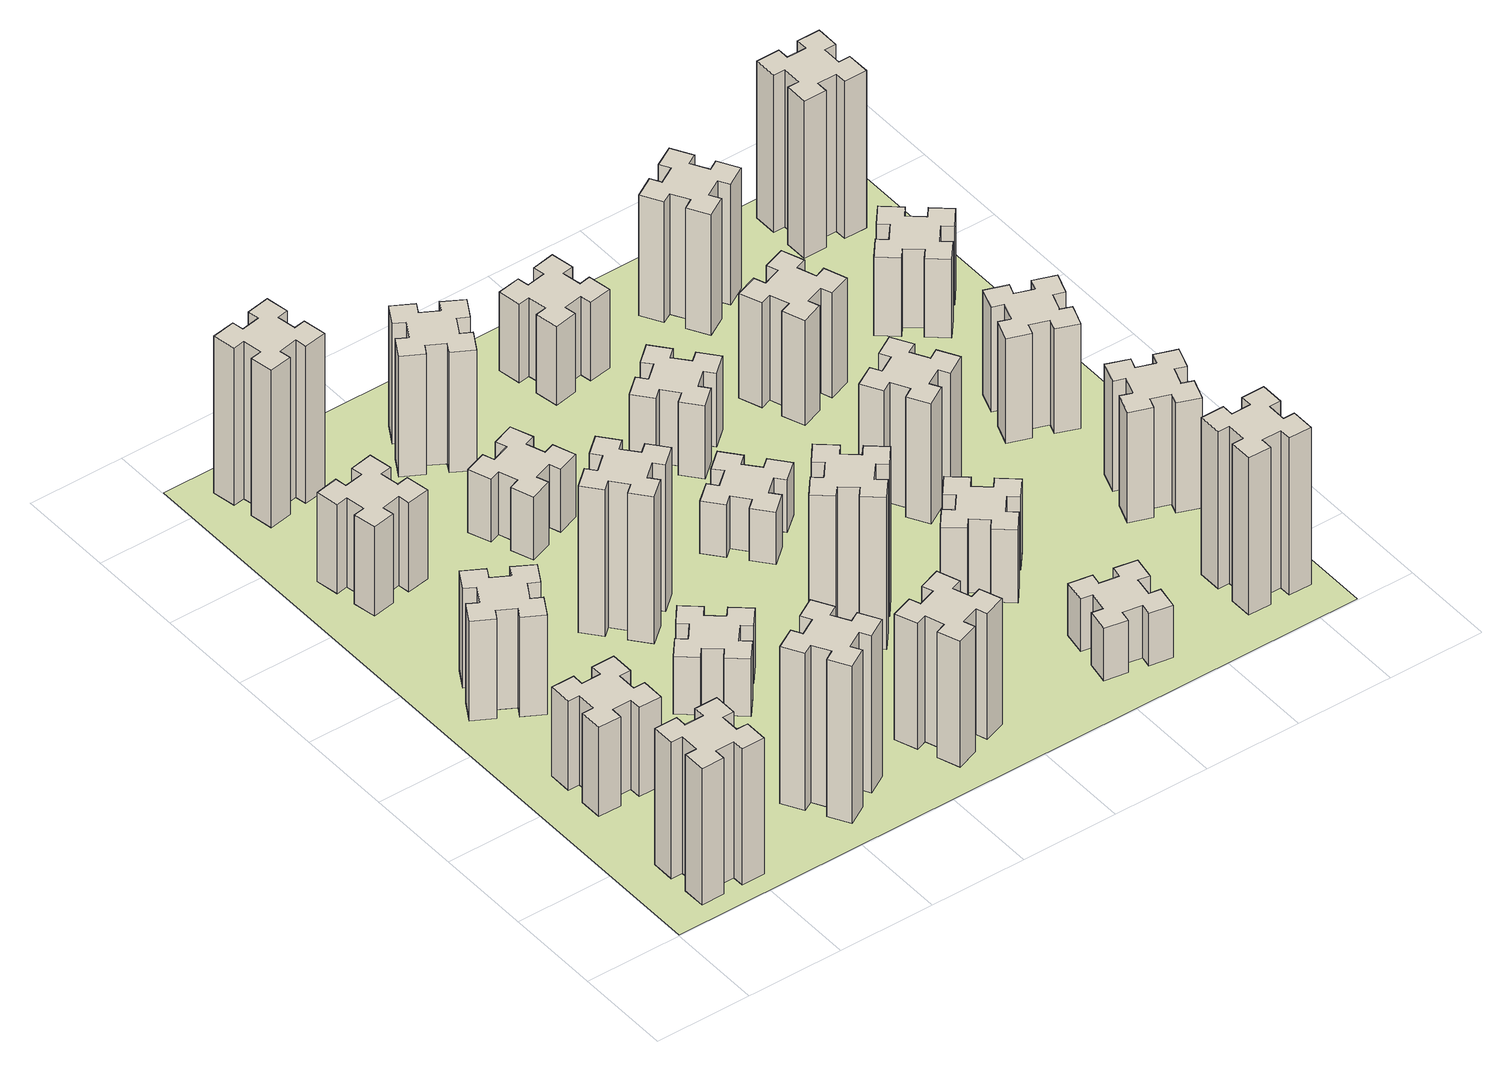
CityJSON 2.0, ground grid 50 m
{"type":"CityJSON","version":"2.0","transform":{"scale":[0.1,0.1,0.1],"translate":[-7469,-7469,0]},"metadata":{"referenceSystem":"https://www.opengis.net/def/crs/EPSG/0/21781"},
"CityObjects":{
"building1":{"type":"Building","attributes":{"class":"1000","function":"1000","usage":"1000","yearOfConstruction":2016,"roofType":"1000","measuredHeight":78,"storeysAboveGround":30,"storeysBelowGround":0},"geometry":[{"type":"Solid","lod":"1","boundaries":[[[[0,1,2,3,4,5,6,7,8,9,10,11,12,13,14,15,16,17,18,19]],[[17,16,20,21]],[[16,15,22,20]],[[15,14,23,22]],[[14,13,24,23]],[[13,12,25,24]],[[12,11,26,25]],[[11,10,27,26]],[[10,9,28,27]],[[9,8,29,28]],[[8,7,30,29]],[[7,6,31,30]],[[6,5,32,31]],[[5,4,33,32]],[[4,3,34,33]],[[3,2,35,34]],[[2,1,36,35]],[[1,0,37,36]],[[0,19,38,37]],[[19,18,39,38]],[[18,17,21,39]],[[24,25,26,27,28,29,30,31,32,33,34,35,36,37,38,39,21,20,22,23]]]]}]},
"building2":{"type":"Building","attributes":{"class":"1000","function":"1000","usage":"1000","yearOfConstruction":2016,"roofType":"1000","measuredHeight":51,"storeysAboveGround":30,"storeysBelowGround":0},"geometry":[{"type":"Solid","lod":"1","boundaries":[[[[40,41,42,43,44,45,46,47,48,49,50,51,52,53,54,55,56,57,58,59]],[[57,56,60,61]],[[56,55,62,60]],[[55,54,63,62]],[[54,53,64,63]],[[53,52,65,64]],[[52,51,66,65]],[[51,50,67,66]],[[50,49,68,67]],[[49,48,69,68]],[[48,47,70,69]],[[47,46,71,70]],[[46,45,72,71]],[[45,44,73,72]],[[44,43,74,73]],[[43,42,75,74]],[[42,41,76,75]],[[41,40,77,76]],[[40,59,78,77]],[[59,58,79,78]],[[58,57,61,79]],[[64,65,66,67,68,69,70,71,72,73,74,75,76,77,78,79,61,60,62,63]]]]}]},
"building3":{"type":"Building","attributes":{"class":"1000","function":"1000","usage":"1000","yearOfConstruction":2016,"roofType":"1000","measuredHeight":57,"storeysAboveGround":30,"storeysBelowGround":0},"geometry":[{"type":"Solid","lod":"1","boundaries":[[[[80,81,82,83,84,85,86,87,88,89,90,91,92,93,94,95,96,97,98,99]],[[97,96,100,101]],[[96,95,102,100]],[[95,94,103,102]],[[94,93,104,103]],[[93,92,105,104]],[[92,91,106,105]],[[91,90,107,106]],[[90,89,108,107]],[[89,88,109,108]],[[88,87,110,109]],[[87,86,111,110]],[[86,85,112,111]],[[85,84,113,112]],[[84,83,114,113]],[[83,82,115,114]],[[82,81,116,115]],[[81,80,117,116]],[[80,99,118,117]],[[99,98,119,118]],[[98,97,101,119]],[[104,105,106,107,108,109,110,111,112,113,114,115,116,117,118,119,101,100,102,103]]]]}]},
"building4":{"type":"Building","attributes":{"class":"1000","function":"1000","usage":"1000","yearOfConstruction":2016,"roofType":"1000","measuredHeight":51,"storeysAboveGround":30,"storeysBelowGround":0},"geometry":[{"type":"Solid","lod":"1","boundaries":[[[[120,121,122,123,124,125,126,127,128,129,130,131,132,133,134,135,136,137,138,139]],[[137,136,140,141]],[[136,135,142,140]],[[135,134,143,142]],[[134,133,144,143]],[[133,132,145,144]],[[132,131,146,145]],[[131,130,147,146]],[[130,129,148,147]],[[129,128,149,148]],[[128,127,150,149]],[[127,126,151,150]],[[126,125,152,151]],[[125,124,153,152]],[[124,123,154,153]],[[123,122,155,154]],[[122,121,156,155]],[[121,120,157,156]],[[120,139,158,157]],[[139,138,159,158]],[[138,137,141,159]],[[144,145,146,147,148,149,150,151,152,153,154,155,156,157,158,159,141,140,142,143]]]]}]},
"building5":{"type":"Building","attributes":{"class":"1000","function":"1000","usage":"1000","yearOfConstruction":2016,"roofType":"1000","measuredHeight":90,"storeysAboveGround":30,"storeysBelowGround":0},"geometry":[{"type":"Solid","lod":"1","boundaries":[[[[160,161,162,163,164,165,166,167,168,169,170,171,172,173,174,175,176,177,178,179]],[[177,176,180,181]],[[176,175,182,180]],[[175,174,183,182]],[[174,173,184,183]],[[173,172,185,184]],[[172,171,186,185]],[[171,170,187,186]],[[170,169,188,187]],[[169,168,189,188]],[[168,167,190,189]],[[167,166,191,190]],[[166,165,192,191]],[[165,164,193,192]],[[164,163,194,193]],[[163,162,195,194]],[[162,161,196,195]],[[161,160,197,196]],[[160,179,198,197]],[[179,178,199,198]],[[178,177,181,199]],[[184,185,186,187,188,189,190,191,192,193,194,195,196,197,198,199,181,180,182,183]]]]}]},
"building6":{"type":"Building","attributes":{"class":"1000","function":"1000","usage":"1000","yearOfConstruction":2016,"roofType":"1000","measuredHeight":90,"storeysAboveGround":30,"storeysBelowGround":0},"geometry":[{"type":"Solid","lod":"1","boundaries":[[[[200,201,202,203,204,205,206,207,208,209,210,211,212,213,214,215,216,217,218,219]],[[217,216,220,221]],[[216,215,222,220]],[[215,214,223,222]],[[214,213,224,223]],[[213,212,225,224]],[[212,211,226,225]],[[211,210,227,226]],[[210,209,228,227]],[[209,208,229,228]],[[208,207,230,229]],[[207,206,231,230]],[[206,205,232,231]],[[205,204,233,232]],[[204,203,234,233]],[[203,202,235,234]],[[202,201,236,235]],[[201,200,237,236]],[[200,219,238,237]],[[219,218,239,238]],[[218,217,221,239]],[[224,225,226,227,228,229,230,231,232,233,234,235,236,237,238,239,221,220,222,223]]]]}]},
"building7":{"type":"Building","attributes":{"class":"1000","function":"1000","usage":"1000","yearOfConstruction":2016,"roofType":"1000","measuredHeight":33,"storeysAboveGround":30,"storeysBelowGround":0},"geometry":[{"type":"Solid","lod":"1","boundaries":[[[[240,241,242,243,244,245,246,247,248,249,250,251,252,253,254,255,256,257,258,259]],[[257,256,260,261]],[[256,255,262,260]],[[255,254,263,262]],[[254,253,264,263]],[[253,252,265,264]],[[252,251,266,265]],[[251,250,267,266]],[[250,249,268,267]],[[249,248,269,268]],[[248,247,270,269]],[[247,246,271,270]],[[246,245,272,271]],[[245,244,273,272]],[[244,243,274,273]],[[243,242,275,274]],[[242,241,276,275]],[[241,240,277,276]],[[240,259,278,277]],[[259,258,279,278]],[[258,257,261,279]],[[264,265,266,267,268,269,270,271,272,273,274,275,276,277,278,279,261,260,262,263]]]]}]},
"building8":{"type":"Building","attributes":{"class":"1000","function":"1000","usage":"1000","yearOfConstruction":2016,"roofType":"1000","measuredHeight":84,"storeysAboveGround":30,"storeysBelowGround":0},"geometry":[{"type":"Solid","lod":"1","boundaries":[[[[280,281,282,283,284,285,286,287,288,289,290,291,292,293,294,295,296,297,298,299]],[[297,296,300,301]],[[296,295,302,300]],[[295,294,303,302]],[[294,293,304,303]],[[293,292,305,304]],[[292,291,306,305]],[[291,290,307,306]],[[290,289,308,307]],[[289,288,309,308]],[[288,287,310,309]],[[287,286,311,310]],[[286,285,312,311]],[[285,284,313,312]],[[284,283,314,313]],[[283,282,315,314]],[[282,281,316,315]],[[281,280,317,316]],[[280,299,318,317]],[[299,298,319,318]],[[298,297,301,319]],[[304,305,306,307,308,309,310,311,312,313,314,315,316,317,318,319,301,300,302,303]]]]}]},
"building9":{"type":"Building","attributes":{"class":"1000","function":"1000","usage":"1000","yearOfConstruction":2016,"roofType":"1000","measuredHeight":72,"storeysAboveGround":30,"storeysBelowGround":0},"geometry":[{"type":"Solid","lod":"1","boundaries":[[[[320,321,322,323,324,325,326,327,328,329,330,331,332,333,334,335,336,337,338,339]],[[337,336,340,341]],[[336,335,342,340]],[[335,334,343,342]],[[334,333,344,343]],[[333,332,345,344]],[[332,331,346,345]],[[331,330,347,346]],[[330,329,348,347]],[[329,328,349,348]],[[328,327,350,349]],[[327,326,351,350]],[[326,325,352,351]],[[325,324,353,352]],[[324,323,354,353]],[[323,322,355,354]],[[322,321,356,355]],[[321,320,357,356]],[[320,339,358,357]],[[339,338,359,358]],[[338,337,341,359]],[[344,345,346,347,348,349,350,351,352,353,354,355,356,357,358,359,341,340,342,343]]]]}]},
"building10":{"type":"Building","attributes":{"class":"1000","function":"1000","usage":"1000","yearOfConstruction":2016,"roofType":"1000","measuredHeight":36,"storeysAboveGround":30,"storeysBelowGround":0},"geometry":[{"type":"Solid","lod":"1","boundaries":[[[[360,361,362,363,364,365,366,367,368,369,370,371,372,373,374,375,376,377,378,379]],[[377,376,380,381]],[[376,375,382,380]],[[375,374,383,382]],[[374,373,384,383]],[[373,372,385,384]],[[372,371,386,385]],[[371,370,387,386]],[[370,369,388,387]],[[369,368,389,388]],[[368,367,390,389]],[[367,366,391,390]],[[366,365,392,391]],[[365,364,393,392]],[[364,363,394,393]],[[363,362,395,394]],[[362,361,396,395]],[[361,360,397,396]],[[360,379,398,397]],[[379,378,399,398]],[[378,377,381,399]],[[384,385,386,387,388,389,390,391,392,393,394,395,396,397,398,399,381,380,382,383]]]]}]},
"building11":{"type":"Building","attributes":{"class":"1000","function":"1000","usage":"1000","yearOfConstruction":2016,"roofType":"1000","measuredHeight":69,"storeysAboveGround":30,"storeysBelowGround":0},"geometry":[{"type":"Solid","lod":"1","boundaries":[[[[400,401,402,403,404,405,406,407,408,409,410,411,412,413,414,415,416,417,418,419]],[[417,416,420,421]],[[416,415,422,420]],[[415,414,423,422]],[[414,413,424,423]],[[413,412,425,424]],[[412,411,426,425]],[[411,410,427,426]],[[410,409,428,427]],[[409,408,429,428]],[[408,407,430,429]],[[407,406,431,430]],[[406,405,432,431]],[[405,404,433,432]],[[404,403,434,433]],[[403,402,435,434]],[[402,401,436,435]],[[401,400,437,436]],[[400,419,438,437]],[[419,418,439,438]],[[418,417,421,439]],[[424,425,426,427,428,429,430,431,432,433,434,435,436,437,438,439,421,420,422,423]]]]}]},
"building12":{"type":"Building","attributes":{"class":"1000","function":"1000","usage":"1000","yearOfConstruction":2016,"roofType":"1000","measuredHeight":87,"storeysAboveGround":30,"storeysBelowGround":0},"geometry":[{"type":"Solid","lod":"1","boundaries":[[[[440,441,442,443,444,445,446,447,448,449,450,451,452,453,454,455,456,457,458,459]],[[457,456,460,461]],[[456,455,462,460]],[[455,454,463,462]],[[454,453,464,463]],[[453,452,465,464]],[[452,451,466,465]],[[451,450,467,466]],[[450,449,468,467]],[[449,448,469,468]],[[448,447,470,469]],[[447,446,471,470]],[[446,445,472,471]],[[445,444,473,472]],[[444,443,474,473]],[[443,442,475,474]],[[442,441,476,475]],[[441,440,477,476]],[[440,459,478,477]],[[459,458,479,478]],[[458,457,461,479]],[[464,465,466,467,468,469,470,471,472,473,474,475,476,477,478,479,461,460,462,463]]]]}]},
"building13":{"type":"Building","attributes":{"class":"1000","function":"1000","usage":"1000","yearOfConstruction":2016,"roofType":"1000","measuredHeight":30,"storeysAboveGround":30,"storeysBelowGround":0},"geometry":[{"type":"Solid","lod":"1","boundaries":[[[[480,481,482,483,484,485,486,487,488,489,490,491,492,493,494,495,496,497,498,499]],[[497,496,500,501]],[[496,495,502,500]],[[495,494,503,502]],[[494,493,504,503]],[[493,492,505,504]],[[492,491,506,505]],[[491,490,507,506]],[[490,489,508,507]],[[489,488,509,508]],[[488,487,510,509]],[[487,486,511,510]],[[486,485,512,511]],[[485,484,513,512]],[[484,483,514,513]],[[483,482,515,514]],[[482,481,516,515]],[[481,480,517,516]],[[480,499,518,517]],[[499,498,519,518]],[[498,497,501,519]],[[504,505,506,507,508,509,510,511,512,513,514,515,516,517,518,519,501,500,502,503]]]]}]},
"building14":{"type":"Building","attributes":{"class":"1000","function":"1000","usage":"1000","yearOfConstruction":2016,"roofType":"1000","measuredHeight":42,"storeysAboveGround":30,"storeysBelowGround":0},"geometry":[{"type":"Solid","lod":"1","boundaries":[[[[520,521,522,523,524,525,526,527,528,529,530,531,532,533,534,535,536,537,538,539]],[[537,536,540,541]],[[536,535,542,540]],[[535,534,543,542]],[[534,533,544,543]],[[533,532,545,544]],[[532,531,546,545]],[[531,530,547,546]],[[530,529,548,547]],[[529,528,549,548]],[[528,527,550,549]],[[527,526,551,550]],[[526,525,552,551]],[[525,524,553,552]],[[524,523,554,553]],[[523,522,555,554]],[[522,521,556,555]],[[521,520,557,556]],[[520,539,558,557]],[[539,538,559,558]],[[538,537,541,559]],[[544,545,546,547,548,549,550,551,552,553,554,555,556,557,558,559,541,540,542,543]]]]}]},
"building15":{"type":"Building","attributes":{"class":"1000","function":"1000","usage":"1000","yearOfConstruction":2016,"roofType":"1000","measuredHeight":30,"storeysAboveGround":30,"storeysBelowGround":0},"geometry":[{"type":"Solid","lod":"1","boundaries":[[[[560,561,562,563,564,565,566,567,568,569,570,571,572,573,574,575,576,577,578,579]],[[577,576,580,581]],[[576,575,582,580]],[[575,574,583,582]],[[574,573,584,583]],[[573,572,585,584]],[[572,571,586,585]],[[571,570,587,586]],[[570,569,588,587]],[[569,568,589,588]],[[568,567,590,589]],[[567,566,591,590]],[[566,565,592,591]],[[565,564,593,592]],[[564,563,594,593]],[[563,562,595,594]],[[562,561,596,595]],[[561,560,597,596]],[[560,579,598,597]],[[579,578,599,598]],[[578,577,581,599]],[[584,585,586,587,588,589,590,591,592,593,594,595,596,597,598,599,581,580,582,583]]]]}]},
"building16":{"type":"Building","attributes":{"class":"1000","function":"1000","usage":"1000","yearOfConstruction":2016,"roofType":"1000","measuredHeight":42,"storeysAboveGround":30,"storeysBelowGround":0},"geometry":[{"type":"Solid","lod":"1","boundaries":[[[[600,601,602,603,604,605,606,607,608,609,610,611,612,613,614,615,616,617,618,619]],[[617,616,620,621]],[[616,615,622,620]],[[615,614,623,622]],[[614,613,624,623]],[[613,612,625,624]],[[612,611,626,625]],[[611,610,627,626]],[[610,609,628,627]],[[609,608,629,628]],[[608,607,630,629]],[[607,606,631,630]],[[606,605,632,631]],[[605,604,633,632]],[[604,603,634,633]],[[603,602,635,634]],[[602,601,636,635]],[[601,600,637,636]],[[600,619,638,637]],[[619,618,639,638]],[[618,617,621,639]],[[624,625,626,627,628,629,630,631,632,633,634,635,636,637,638,639,621,620,622,623]]]]}]},
"building17":{"type":"Building","attributes":{"class":"1000","function":"1000","usage":"1000","yearOfConstruction":2016,"roofType":"1000","measuredHeight":45,"storeysAboveGround":30,"storeysBelowGround":0},"geometry":[{"type":"Solid","lod":"1","boundaries":[[[[640,641,642,643,644,645,646,647,648,649,650,651,652,653,654,655,656,657,658,659]],[[657,656,660,661]],[[656,655,662,660]],[[655,654,663,662]],[[654,653,664,663]],[[653,652,665,664]],[[652,651,666,665]],[[651,650,667,666]],[[650,649,668,667]],[[649,648,669,668]],[[648,647,670,669]],[[647,646,671,670]],[[646,645,672,671]],[[645,644,673,672]],[[644,643,674,673]],[[643,642,675,674]],[[642,641,676,675]],[[641,640,677,676]],[[640,659,678,677]],[[659,658,679,678]],[[658,657,661,679]],[[664,665,666,667,668,669,670,671,672,673,674,675,676,677,678,679,661,660,662,663]]]]}]},
"building18":{"type":"Building","attributes":{"class":"1000","function":"1000","usage":"1000","yearOfConstruction":2016,"roofType":"1000","measuredHeight":69,"storeysAboveGround":30,"storeysBelowGround":0},"geometry":[{"type":"Solid","lod":"1","boundaries":[[[[680,681,682,683,684,685,686,687,688,689,690,691,692,693,694,695,696,697,698,699]],[[697,696,700,701]],[[696,695,702,700]],[[695,694,703,702]],[[694,693,704,703]],[[693,692,705,704]],[[692,691,706,705]],[[691,690,707,706]],[[690,689,708,707]],[[689,688,709,708]],[[688,687,710,709]],[[687,686,711,710]],[[686,685,712,711]],[[685,684,713,712]],[[684,683,714,713]],[[683,682,715,714]],[[682,681,716,715]],[[681,680,717,716]],[[680,699,718,717]],[[699,698,719,718]],[[698,697,701,719]],[[704,705,706,707,708,709,710,711,712,713,714,715,716,717,718,719,701,700,702,703]]]]}]},
"building19":{"type":"Building","attributes":{"class":"1000","function":"1000","usage":"1000","yearOfConstruction":2016,"roofType":"1000","measuredHeight":60,"storeysAboveGround":30,"storeysBelowGround":0},"geometry":[{"type":"Solid","lod":"1","boundaries":[[[[720,721,722,723,724,725,726,727,728,729,730,731,732,733,734,735,736,737,738,739]],[[737,736,740,741]],[[736,735,742,740]],[[735,734,743,742]],[[734,733,744,743]],[[733,732,745,744]],[[732,731,746,745]],[[731,730,747,746]],[[730,729,748,747]],[[729,728,749,748]],[[728,727,750,749]],[[727,726,751,750]],[[726,725,752,751]],[[725,724,753,752]],[[724,723,754,753]],[[723,722,755,754]],[[722,721,756,755]],[[721,720,757,756]],[[720,739,758,757]],[[739,738,759,758]],[[738,737,741,759]],[[744,745,746,747,748,749,750,751,752,753,754,755,756,757,758,759,741,740,742,743]]]]}]},
"building20":{"type":"Building","attributes":{"class":"1000","function":"1000","usage":"1000","yearOfConstruction":2016,"roofType":"1000","measuredHeight":90,"storeysAboveGround":30,"storeysBelowGround":0},"geometry":[{"type":"Solid","lod":"1","boundaries":[[[[760,761,762,763,764,765,766,767,768,769,770,771,772,773,774,775,776,777,778,779]],[[777,776,780,781]],[[776,775,782,780]],[[775,774,783,782]],[[774,773,784,783]],[[773,772,785,784]],[[772,771,786,785]],[[771,770,787,786]],[[770,769,788,787]],[[769,768,789,788]],[[768,767,790,789]],[[767,766,791,790]],[[766,765,792,791]],[[765,764,793,792]],[[764,763,794,793]],[[763,762,795,794]],[[762,761,796,795]],[[761,760,797,796]],[[760,779,798,797]],[[779,778,799,798]],[[778,777,781,799]],[[784,785,786,787,788,789,790,791,792,793,794,795,796,797,798,799,781,780,782,783]]]]}]},
"building21":{"type":"Building","attributes":{"class":"1000","function":"1000","usage":"1000","yearOfConstruction":2016,"roofType":"1000","measuredHeight":69,"storeysAboveGround":30,"storeysBelowGround":0},"geometry":[{"type":"Solid","lod":"1","boundaries":[[[[800,801,802,803,804,805,806,807,808,809,810,811,812,813,814,815,816,817,818,819]],[[817,816,820,821]],[[816,815,822,820]],[[815,814,823,822]],[[814,813,824,823]],[[813,812,825,824]],[[812,811,826,825]],[[811,810,827,826]],[[810,809,828,827]],[[809,808,829,828]],[[808,807,830,829]],[[807,806,831,830]],[[806,805,832,831]],[[805,804,833,832]],[[804,803,834,833]],[[803,802,835,834]],[[802,801,836,835]],[[801,800,837,836]],[[800,819,838,837]],[[819,818,839,838]],[[818,817,821,839]],[[824,825,826,827,828,829,830,831,832,833,834,835,836,837,838,839,821,820,822,823]]]]}]},
"building22":{"type":"Building","attributes":{"class":"1000","function":"1000","usage":"1000","yearOfConstruction":2016,"roofType":"1000","measuredHeight":63,"storeysAboveGround":30,"storeysBelowGround":0},"geometry":[{"type":"Solid","lod":"1","boundaries":[[[[840,841,842,843,844,845,846,847,848,849,850,851,852,853,854,855,856,857,858,859]],[[857,856,860,861]],[[856,855,862,860]],[[855,854,863,862]],[[854,853,864,863]],[[853,852,865,864]],[[852,851,866,865]],[[851,850,867,866]],[[850,849,868,867]],[[849,848,869,868]],[[848,847,870,869]],[[847,846,871,870]],[[846,845,872,871]],[[845,844,873,872]],[[844,843,874,873]],[[843,842,875,874]],[[842,841,876,875]],[[841,840,877,876]],[[840,859,878,877]],[[859,858,879,878]],[[858,857,861,879]],[[864,865,866,867,868,869,870,871,872,873,874,875,876,877,878,879,861,860,862,863]]]]}]},
"building23":{"type":"Building","attributes":{"class":"1000","function":"1000","usage":"1000","yearOfConstruction":2016,"roofType":"1000","measuredHeight":60,"storeysAboveGround":30,"storeysBelowGround":0},"geometry":[{"type":"Solid","lod":"1","boundaries":[[[[880,881,882,883,884,885,886,887,888,889,890,891,892,893,894,895,896,897,898,899]],[[897,896,900,901]],[[896,895,902,900]],[[895,894,903,902]],[[894,893,904,903]],[[893,892,905,904]],[[892,891,906,905]],[[891,890,907,906]],[[890,889,908,907]],[[889,888,909,908]],[[888,887,910,909]],[[887,886,911,910]],[[886,885,912,911]],[[885,884,913,912]],[[884,883,914,913]],[[883,882,915,914]],[[882,881,916,915]],[[881,880,917,916]],[[880,899,918,917]],[[899,898,919,918]],[[898,897,901,919]],[[904,905,906,907,908,909,910,911,912,913,914,915,916,917,918,919,901,900,902,903]]]]}]},
"building24":{"type":"Building","attributes":{"class":"1000","function":"1000","usage":"1000","yearOfConstruction":2016,"roofType":"1000","measuredHeight":45,"storeysAboveGround":30,"storeysBelowGround":0},"geometry":[{"type":"Solid","lod":"1","boundaries":[[[[920,921,922,923,924,925,926,927,928,929,930,931,932,933,934,935,936,937,938,939]],[[937,936,940,941]],[[936,935,942,940]],[[935,934,943,942]],[[934,933,944,943]],[[933,932,945,944]],[[932,931,946,945]],[[931,930,947,946]],[[930,929,948,947]],[[929,928,949,948]],[[928,927,950,949]],[[927,926,951,950]],[[926,925,952,951]],[[925,924,953,952]],[[924,923,954,953]],[[923,922,955,954]],[[922,921,956,955]],[[921,920,957,956]],[[920,939,958,957]],[[939,938,959,958]],[[938,937,941,959]],[[944,945,946,947,948,949,950,951,952,953,954,955,956,957,958,959,941,940,942,943]]]]}]},
"building25":{"type":"Building","attributes":{"class":"1000","function":"1000","usage":"1000","yearOfConstruction":2016,"roofType":"1000","measuredHeight":90,"storeysAboveGround":30,"storeysBelowGround":0},"geometry":[{"type":"Solid","lod":"1","boundaries":[[[[960,961,962,963,964,965,966,967,968,969,970,971,972,973,974,975,976,977,978,979]],[[977,976,980,981]],[[976,975,982,980]],[[975,974,983,982]],[[974,973,984,983]],[[973,972,985,984]],[[972,971,986,985]],[[971,970,987,986]],[[970,969,988,987]],[[969,968,989,988]],[[968,967,990,989]],[[967,966,991,990]],[[966,965,992,991]],[[965,964,993,992]],[[964,963,994,993]],[[963,962,995,994]],[[962,961,996,995]],[[961,960,997,996]],[[960,979,998,997]],[[979,978,999,998]],[[978,977,981,999]],[[984,985,986,987,988,989,990,991,992,993,994,995,996,997,998,999,981,980,982,983]]]]}]},
"landuse1":{"type":"LandUse","attributes":{"name":"plot1","function":"1010"},"geometry":[{"type":"MultiSurface","lod":"1","boundaries":[[[1000,1001,1002,1003]]]}]}
},
"vertices":[
[265,325,0],[265,225,0],[205,225,0],[205,105,0],[325,105,0],[325,165,0],[425,165,0],[425,105,0],[545,105,0],[545,225,0],[485,225,0],[485,325,0],[545,325,0],[545,445,0],[425,445,0],[425,385,0],[325,385,0],[325,445,0],[205,445,0],[205,325,0],[325,385,780],[325,445,780],[425,385,780],[425,445,780],[545,445,780],[545,325,780],[485,325,780],[485,225,780],[545,225,780],[545,105,780],[425,105,780],[425,165,780],[325,165,780],[325,105,780],[205,105,780],[205,225,780],[265,225,780],[265,325,780],[205,325,780],[205,445,780],
[265,1065,0],[265,965,0],[205,965,0],[205,845,0],[325,845,0],[325,905,0],[425,905,0],[425,845,0],[545,845,0],[545,965,0],[485,965,0],[485,1065,0],[545,1065,0],[545,1185,0],[425,1185,0],[425,1125,0],[325,1125,0],[325,1185,0],[205,1185,0],[205,1065,0],[325,1125,510],[325,1185,510],[425,1125,510],[425,1185,510],[545,1185,510],[545,1065,510],[485,1065,510],[485,965,510],[545,965,510],[545,845,510],[425,845,510],[425,905,510],[325,905,510],[325,845,510],[205,845,510],[205,965,510],[265,965,510],[265,1065,510],[205,1065,510],[205,1185,510],
[474,1826,0],[387,1876,0],[417,1928,0],[313,1988,0],[253,1884,0],[305,1854,0],[255,1767,0],[203,1797,0],[143,1693,0],[247,1633,0],[277,1685,0],[364,1635,0],[334,1583,0],[438,1523,0],[498,1627,0],[446,1657,0],[496,1744,0],[548,1714,0],[608,1818,0],[504,1878,0],[496,1744,570],[548,1714,570],[446,1657,570],[498,1627,570],[438,1523,570],[334,1583,570],[364,1635,570],[277,1685,570],[247,1633,570],[143,1693,570],[203,1797,570],[255,1767,570],[305,1854,570],[253,1884,570],[313,1988,570],[417,1928,570],[387,1876,570],[474,1826,570],[504,1878,570],[608,1818,570],
[405,2812,0],[307,2795,0],[297,2854,0],[178,2833,0],[199,2715,0],[258,2725,0],[276,2627,0],[217,2617,0],[237,2498,0],[356,2519,0],[345,2578,0],[444,2596,0],[454,2537,0],[572,2557,0],[551,2676,0],[492,2665,0],[475,2764,0],[534,2774,0],[513,2892,0],[395,2871,0],[475,2764,510],[534,2774,510],[492,2665,510],[551,2676,510],[572,2557,510],[454,2537,510],[444,2596,510],[345,2578,510],[356,2519,510],[237,2498,510],[217,2617,510],[276,2627,510],[258,2725,510],[199,2715,510],[178,2833,510],[297,2854,510],[307,2795,510],[405,2812,510],[395,2871,510],[513,2892,510],
[1127,255,0],[1214,305,0],[1244,253,0],[1348,313,0],[1288,417,0],[1236,387,0],[1186,474,0],[1238,504,0],[1178,608,0],[1074,548,0],[1104,496,0],[1017,446,0],[987,498,0],[883,438,0],[943,334,0],[995,364,0],[1045,277,0],[993,247,0],[1053,143,0],[1157,203,0],[1045,277,900],[993,247,900],[995,364,900],[943,334,900],[883,438,900],[987,498,900],[1017,446,900],[1104,496,900],[1074,548,900],[1178,608,900],[1238,504,900],[1186,474,900],[1236,387,900],[1288,417,900],[1348,313,900],[1244,253,900],[1214,305,900],[1127,255,900],[1157,203,900],[1053,143,900],
[492,3405,0],[475,3504,0],[534,3514,0],[513,3632,0],[395,3611,0],[405,3552,0],[307,3535,0],[297,3594,0],[178,3573,0],[199,3455,0],[258,3465,0],[276,3367,0],[217,3357,0],[237,3238,0],[356,3259,0],[345,3318,0],[444,3336,0],[454,3277,0],[572,3297,0],[551,3416,0],[444,3336,900],[454,3277,900],[345,3318,900],[356,3259,900],[237,3238,900],[217,3357,900],[276,3367,900],[258,3465,900],[199,3455,900],[178,3573,900],[297,3594,900],[307,3535,900],[405,3552,900],[395,3611,900],[513,3632,900],[534,3514,900],[475,3504,900],[492,3405,900],[551,3416,900],[572,3297,900],
[1224,1267,0],[1148,1332,0],[1186,1378,0],[1094,1455,0],[1017,1363,0],[1063,1324,0],[999,1248,0],[953,1286,0],[876,1194,0],[968,1117,0],[1006,1163,0],[1083,1099,0],[1044,1053,0],[1136,976,0],[1213,1068,0],[1167,1106,0],[1232,1183,0],[1278,1144,0],[1355,1236,0],[1263,1313,0],[1232,1183,330],[1278,1144,330],[1167,1106,330],[1213,1068,330],[1136,976,330],[1044,1053,330],[1083,1099,330],[1006,1163,330],[968,1117,330],[876,1194,330],[953,1286,330],[999,1248,330],[1063,1324,330],[1017,1363,330],[1094,1455,330],[1186,1378,330],[1148,1332,330],[1224,1267,330],[1263,1313,330],[1355,1236,330],
[1083,1972,0],[1006,1907,0],[968,1953,0],[876,1876,0],[953,1784,0],[999,1823,0],[1063,1746,0],[1017,1708,0],[1094,1616,0],[1186,1693,0],[1148,1739,0],[1224,1803,0],[1263,1757,0],[1355,1834,0],[1278,1926,0],[1232,1888,0],[1167,1964,0],[1213,2003,0],[1136,2095,0],[1044,2018,0],[1167,1964,840],[1213,2003,840],[1232,1888,840],[1278,1926,840],[1355,1834,840],[1263,1757,840],[1224,1803,840],[1148,1739,840],[1186,1693,840],[1094,1616,840],[1017,1708,840],[1063,1746,840],[999,1823,840],[953,1784,840],[876,1876,840],[968,1953,840],[1006,1907,840],[1083,1972,840],[1044,2018,840],[1136,2095,840],
[1765,496,0],[1671,462,0],[1650,518,0],[1537,477,0],[1579,364,0],[1635,385,0],[1669,291,0],[1613,270,0],[1654,157,0],[1767,199,0],[1746,255,0],[1840,289,0],[1860,233,0],[1973,274,0],[1932,387,0],[1876,366,0],[1842,460,0],[1898,480,0],[1857,593,0],[1744,552,0],[1842,460,720],[1898,480,720],[1876,366,720],[1932,387,720],[1973,274,720],[1860,233,720],[1840,289,720],[1746,255,720],[1767,199,720],[1654,157,720],[1613,270,720],[1669,291,720],[1635,385,720],[1579,364,720],[1537,477,720],[1650,518,720],[1671,462,720],[1765,496,720],[1744,552,720],[1857,593,720],
[1106,2475,0],[1200,2509,0],[1220,2453,0],[1333,2494,0],[1292,2607,0],[1236,2586,0],[1202,2680,0],[1258,2700,0],[1217,2813,0],[1104,2772,0],[1125,2716,0],[1031,2682,0],[1010,2738,0],[897,2697,0],[939,2584,0],[995,2605,0],[1029,2511,0],[973,2490,0],[1014,2377,0],[1127,2419,0],[1029,2511,360],[973,2490,360],[995,2605,360],[939,2584,360],[897,2697,360],[1010,2738,360],[1031,2682,360],[1125,2716,360],[1104,2772,360],[1217,2813,360],[1258,2700,360],[1202,2680,360],[1236,2586,360],[1292,2607,360],[1333,2494,360],[1220,2453,360],[1200,2509,360],[1106,2475,360],[1127,2419,360],[1014,2377,360],
[1186,3137,0],[1236,3224,0],[1288,3194,0],[1348,3298,0],[1244,3358,0],[1214,3306,0],[1127,3356,0],[1157,3408,0],[1053,3468,0],[993,3364,0],[1045,3334,0],[995,3247,0],[943,3277,0],[883,3173,0],[987,3113,0],[1017,3165,0],[1104,3115,0],[1074,3063,0],[1178,3003,0],[1238,3107,0],[1104,3115,690],[1074,3063,690],[1017,3165,690],[987,3113,690],[883,3173,690],[943,3277,690],[995,3247,690],[1045,3334,690],[993,3364,690],[1053,3468,690],[1157,3408,690],[1127,3356,690],[1214,3306,690],[1244,3358,690],[1348,3298,690],[1288,3194,690],[1236,3224,690],[1186,3137,690],[1238,3107,690],[1178,3003,690],
[1746,1163,0],[1823,1099,0],[1784,1053,0],[1876,976,0],[1953,1068,0],[1907,1106,0],[1972,1183,0],[2018,1144,0],[2095,1236,0],[2003,1313,0],[1964,1267,0],[1888,1332,0],[1926,1378,0],[1834,1455,0],[1757,1363,0],[1803,1324,0],[1739,1248,0],[1693,1286,0],[1616,1194,0],[1708,1117,0],[1739,1248,870],[1693,1286,870],[1803,1324,870],[1757,1363,870],[1834,1455,870],[1926,1378,870],[1888,1332,870],[1964,1267,870],[2003,1313,870],[2095,1236,870],[2018,1144,870],[1972,1183,870],[1907,1106,870],[1953,1068,870],[1876,976,870],[1784,1053,870],[1823,1099,870],[1746,1163,870],[1708,1117,870],[1616,1194,870],
[1972,1988,0],[1907,2064,0],[1953,2103,0],[1876,2195,0],[1784,2118,0],[1823,2072,0],[1746,2007,0],[1708,2053,0],[1616,1976,0],[1693,1884,0],[1739,1923,0],[1803,1846,0],[1757,1808,0],[1834,1716,0],[1926,1793,0],[1888,1839,0],[1964,1903,0],[2003,1857,0],[2095,1934,0],[2018,2026,0],[1964,1903,300],[2003,1857,300],[1888,1839,300],[1926,1793,300],[1834,1716,300],[1757,1808,300],[1803,1846,300],[1739,1923,300],[1693,1884,300],[1616,1976,300],[1708,2053,300],[1746,2007,300],[1823,2072,300],[1784,2118,300],[1876,2195,300],[1953,2103,300],[1907,2064,300],[1972,1988,300],[2018,2026,300],[2095,1934,300],
[1839,2563,0],[1903,2486,0],[1857,2448,0],[1934,2356,0],[2026,2433,0],[1988,2479,0],[2064,2543,0],[2103,2497,0],[2195,2574,0],[2118,2666,0],[2072,2628,0],[2007,2704,0],[2053,2743,0],[1976,2835,0],[1884,2758,0],[1923,2712,0],[1846,2647,0],[1808,2693,0],[1716,2616,0],[1793,2524,0],[1846,2647,420],[1808,2693,420],[1923,2712,420],[1884,2758,420],[1976,2835,420],[2053,2743,420],[2007,2704,420],[2072,2628,420],[2118,2666,420],[2195,2574,420],[2103,2497,420],[2064,2543,420],[1988,2479,420],[2026,2433,420],[1934,2356,420],[1857,2448,420],[1903,2486,420],[1839,2563,420],[1793,2524,420],[1716,2616,420],
[2596,444,0],[2578,345,0],[2519,356,0],[2498,237,0],[2617,217,0],[2627,276,0],[2725,258,0],[2715,199,0],[2833,178,0],[2854,297,0],[2795,307,0],[2812,405,0],[2871,395,0],[2892,513,0],[2774,534,0],[2764,475,0],[2665,492,0],[2676,551,0],[2557,572,0],[2537,454,0],[2665,492,300],[2676,551,300],[2764,475,300],[2774,534,300],[2892,513,300],[2871,395,300],[2812,405,300],[2795,307,300],[2854,297,300],[2833,178,300],[2715,199,300],[2725,258,300],[2627,276,300],[2617,217,300],[2498,237,300],[2519,356,300],[2578,345,300],[2596,444,300],[2537,454,300],[2557,572,300],
[2547,1006,0],[2612,1083,0],[2658,1044,0],[2735,1136,0],[2643,1213,0],[2604,1167,0],[2528,1232,0],[2566,1278,0],[2474,1355,0],[2397,1263,0],[2443,1224,0],[2379,1148,0],[2333,1186,0],[2256,1094,0],[2348,1017,0],[2386,1063,0],[2463,999,0],[2424,953,0],[2516,876,0],[2593,968,0],[2463,999,420],[2424,953,420],[2386,1063,420],[2348,1017,420],[2256,1094,420],[2333,1186,420],[2379,1148,420],[2443,1224,420],[2397,1263,420],[2474,1355,420],[2566,1278,420],[2528,1232,420],[2604,1167,420],[2643,1213,420],[2735,1136,420],[2658,1044,420],[2612,1083,420],[2547,1006,420],[2593,968,420],[2516,876,420],
[1738,3365,0],[1756,3267,0],[1697,3257,0],[1717,3138,0],[1836,3159,0],[1825,3218,0],[1924,3236,0],[1934,3177,0],[2052,3197,0],[2031,3316,0],[1972,3305,0],[1955,3404,0],[2014,3414,0],[1993,3532,0],[1875,3511,0],[1885,3452,0],[1787,3435,0],[1777,3494,0],[1658,3473,0],[1679,3355,0],[1787,3435,450],[1777,3494,450],[1885,3452,450],[1875,3511,450],[1993,3532,450],[2014,3414,450],[1955,3404,450],[1972,3305,450],[2031,3316,450],[2052,3197,450],[1934,3177,450],[1924,3236,450],[1825,3218,450],[1836,3159,450],[1717,3138,450],[1697,3257,450],[1756,3267,450],[1738,3365,450],[1679,3355,450],[1658,3473,450],
[2475,1744,0],[2525,1657,0],[2473,1627,0],[2533,1523,0],[2637,1583,0],[2607,1635,0],[2694,1685,0],[2724,1633,0],[2828,1693,0],[2768,1797,0],[2716,1767,0],[2666,1854,0],[2718,1884,0],[2658,1988,0],[2554,1928,0],[2584,1876,0],[2497,1826,0],[2467,1878,0],[2363,1818,0],[2423,1714,0],[2497,1826,690],[2467,1878,690],[2584,1876,690],[2554,1928,690],[2658,1988,690],[2718,1884,690],[2666,1854,690],[2716,1767,690],[2768,1797,690],[2828,1693,690],[2724,1633,690],[2694,1685,690],[2607,1635,690],[2637,1583,690],[2533,1523,690],[2473,1627,690],[2525,1657,690],[2475,1744,690],[2423,1714,690],[2363,1818,690],
[2586,2475,0],[2680,2509,0],[2700,2453,0],[2813,2494,0],[2772,2607,0],[2716,2586,0],[2682,2680,0],[2738,2700,0],[2697,2813,0],[2584,2772,0],[2605,2716,0],[2511,2682,0],[2490,2738,0],[2377,2697,0],[2419,2584,0],[2475,2605,0],[2509,2511,0],[2453,2490,0],[2494,2377,0],[2607,2419,0],[2509,2511,600],[2453,2490,600],[2475,2605,600],[2419,2584,600],[2377,2697,600],[2490,2738,600],[2511,2682,600],[2605,2716,600],[2584,2772,600],[2697,2813,600],[2738,2700,600],[2682,2680,600],[2716,2586,600],[2772,2607,600],[2813,2494,600],[2700,2453,600],[2680,2509,600],[2586,2475,600],[2607,2419,600],[2494,2377,600],
[3325,425,0],[3325,325,0],[3265,325,0],[3265,205,0],[3385,205,0],[3385,265,0],[3485,265,0],[3485,205,0],[3605,205,0],[3605,325,0],[3545,325,0],[3545,425,0],[3605,425,0],[3605,545,0],[3485,545,0],[3485,485,0],[3385,485,0],[3385,545,0],[3265,545,0],[3265,425,0],[3385,485,900],[3385,545,900],[3485,485,900],[3485,545,900],[3605,545,900],[3605,425,900],[3545,425,900],[3545,325,900],[3605,325,900],[3605,205,900],[3485,205,900],[3485,265,900],[3385,265,900],[3385,205,900],[3265,205,900],[3265,325,900],[3325,325,900],[3325,425,900],[3265,425,900],[3265,545,900],
[2716,3347,0],[2666,3434,0],[2718,3464,0],[2658,3568,0],[2554,3508,0],[2584,3456,0],[2497,3406,0],[2467,3458,0],[2363,3398,0],[2423,3294,0],[2475,3324,0],[2525,3237,0],[2473,3207,0],[2533,3103,0],[2637,3163,0],[2607,3215,0],[2694,3265,0],[2724,3213,0],[2828,3273,0],[2768,3377,0],[2694,3265,690],[2724,3213,690],[2607,3215,690],[2637,3163,690],[2533,3103,690],[2473,3207,690],[2525,3237,690],[2475,3324,690],[2423,3294,690],[2363,3398,690],[2467,3458,690],[2497,3406,690],[2584,3456,690],[2554,3508,690],[2658,3568,690],[2718,3464,690],[2666,3434,690],[2716,3347,690],[2768,3377,690],[2828,3273,690],
[3351,1029,0],[3445,995,0],[3424,939,0],[3537,897,0],[3578,1010,0],[3522,1031,0],[3556,1125,0],[3612,1104,0],[3653,1217,0],[3540,1258,0],[3520,1202,0],[3426,1236,0],[3447,1292,0],[3334,1333,0],[3293,1220,0],[3349,1200,0],[3315,1106,0],[3259,1127,0],[3217,1014,0],[3330,973,0],[3315,1106,630],[3259,1127,630],[3349,1200,630],[3293,1220,630],[3334,1333,630],[3447,1292,630],[3426,1236,630],[3520,1202,630],[3540,1258,630],[3653,1217,630],[3612,1104,630],[3556,1125,630],[3522,1031,630],[3578,1010,630],[3537,897,630],[3424,939,630],[3445,995,630],[3351,1029,630],[3330,973,630],[3217,1014,630],
[3422,1771,0],[3456,1865,0],[3512,1844,0],[3553,1957,0],[3440,1998,0],[3420,1942,0],[3326,1976,0],[3347,2032,0],[3234,2073,0],[3193,1960,0],[3249,1940,0],[3215,1846,0],[3159,1867,0],[3117,1754,0],[3230,1713,0],[3251,1769,0],[3345,1735,0],[3324,1679,0],[3437,1637,0],[3478,1750,0],[3345,1735,600],[3324,1679,600],[3251,1769,600],[3230,1713,600],[3117,1754,600],[3159,1867,600],[3215,1846,600],[3249,1940,600],[3193,1960,600],[3234,2073,600],[3347,2032,600],[3326,1976,600],[3420,1942,600],[3440,1998,600],[3553,1957,600],[3512,1844,600],[3456,1865,600],[3422,1771,600],[3478,1750,600],[3437,1637,600],
[3444,2747,0],[3368,2812,0],[3406,2858,0],[3314,2935,0],[3237,2843,0],[3283,2804,0],[3219,2728,0],[3173,2766,0],[3096,2674,0],[3188,2597,0],[3226,2643,0],[3303,2579,0],[3264,2533,0],[3356,2456,0],[3433,2548,0],[3387,2586,0],[3452,2663,0],[3498,2624,0],[3575,2716,0],[3483,2793,0],[3452,2663,450],[3498,2624,450],[3387,2586,450],[3433,2548,450],[3356,2456,450],[3264,2533,450],[3303,2579,450],[3226,2643,450],[3188,2597,450],[3096,2674,450],[3173,2766,450],[3219,2728,450],[3283,2804,450],[3237,2843,450],[3314,2935,450],[3406,2858,450],[3368,2812,450],[3444,2747,450],[3483,2793,450],[3575,2716,450],
[3285,3325,0],[3385,3325,0],[3385,3265,0],[3505,3265,0],[3505,3385,0],[3445,3385,0],[3445,3485,0],[3505,3485,0],[3505,3605,0],[3385,3605,0],[3385,3545,0],[3285,3545,0],[3285,3605,0],[3165,3605,0],[3165,3485,0],[3225,3485,0],[3225,3385,0],[3165,3385,0],[3165,3265,0],[3285,3265,0],[3225,3385,900],[3165,3385,900],[3225,3485,900],[3165,3485,900],[3165,3605,900],[3285,3605,900],[3285,3545,900],[3385,3545,900],[3385,3605,900],[3505,3605,900],[3505,3485,900],[3445,3485,900],[3445,3385,900],[3505,3385,900],[3505,3265,900],[3385,3265,900],[3385,3325,900],[3285,3325,900],[3285,3265,900],[3165,3265,900],
[5,3705,0],[3705,3705,0],[3705,5,0],[5,5,0]
]}
